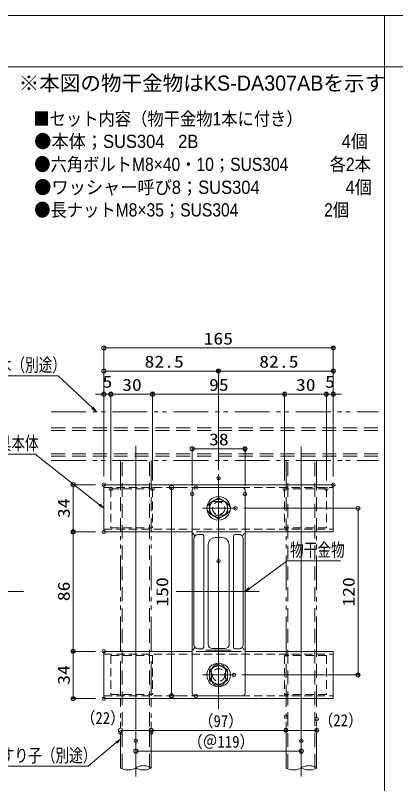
# Model space of a CAD drawing. Units: millimetres, scale not verified. Extents: x -800 to 819, y -554 to 554.
# Drawn here: x -407 to -134, y 1 to 554 of the extents above; entities that cross this region are included whole.
import ezdxf
from ezdxf.enums import TextEntityAlignment as Align

# ---------------------------------------------------------------- set-up
doc = ezdxf.new("R2010")
doc.units = ezdxf.units.MM
doc.header["$LTSCALE"] = 5
doc.header["$PDMODE"] = 32
doc.header["$PDSIZE"] = 2.5
for name, pattern in [('DASHED1', [1.8, 1.2, -0.6]), ('DASHED2', [3, 2, -1]), ('DOUBLE_CHAIN1', [8.8, 5, -1, 0.6, -0.6, 0.6, -1])]:
    doc.linetypes.add(name, pattern=pattern)
for name, color, linetype, lineweight in [('0-0_zumenwaku', 6, 'Continuous', 9), ('0-2_sunpou', 1, 'Continuous', 9), ('0-3_0', 5, 'DASHED1', 9), ('0-6_06仕上投影', 4, 'Continuous', 9), ('0-7_center', 5, 'Continuous', 9), ('0-8_ﾚｲﾔ2', 3, 'Continuous', 9), ('0-9_レイヤー_1', 5, 'Continuous', 9), ('0-B_MAZ_M', 6, 'DOUBLE_CHAIN1', 9), ('0-C_GRE_SSD', 6, 'DASHED2', 9), ('0-D_DEFPOINTS', 7, 'Continuous', 9)]:
    doc.layers.add(name, color=color, linetype=linetype, lineweight=lineweight)
doc.layers.add('0-1_moji', color=2, linetype='Continuous')
doc.styles.add('ＭＳ ゴシック', font='')
doc.styles.add('ＭＳ Ｐゴシック', font='')
doc.styles.get('ＭＳ ゴシック').set_extended_font_data('MS Gothic')
doc.styles.get('ＭＳ Ｐゴシック').set_extended_font_data('MS PGothic')

# ---------------------------------------------------------------- blocks, each defined once
blk = doc.blocks.new('正袋ﾅｯﾄM8')
at = {"layer": '0-3_0', "color": 7, "linetype": 'Continuous'}
blk.add_line((-32.5, 18.76), (-32.5, -18.76), dxfattribs=at)
for points in [[(32.5, 18.76), (0, 37.53), (-32.5, 18.76)], [(-32.5, -18.76), (0, -37.53), (32.5, -18.76), (32.5, 18.76)]]:
    blk.add_lwpolyline(points, dxfattribs=at)
blk.add_circle((0, 0), 32.5, dxfattribs=at)
blk = doc.blocks.new('KﾐM8正')
at = {"layer": '0-3_0', "color": 7, "linetype": 'Continuous'}
blk.add_circle((0, 0), 42.5, dxfattribs=at)
blk = doc.blocks.new('_ORIGIN')
at = {"layer": '0-3_0', "color": 1, "linetype": 'Continuous'}
blk.add_line((0, 0), (-5, 0), dxfattribs=at)
blk.add_circle((0, 0), 2.5, dxfattribs=at)
blk = doc.blocks.new('MLeader4')
at = {"layer": '0-2_sunpou'}
blk.add_line((-378.101, 294.468), (-429.661, 294.468), dxfattribs=at)
at = {"layer": '0-2_sunpou', "color": 7}
blk.add_line((-348.803, 268.649), (-351.719, 271.387), dxfattribs=at)
at = {"layer": '0-2_sunpou'}
blk.add_lwpolyline([(-351.719, 271.387), (-376.301, 294.468), (-378.101, 294.468)], dxfattribs=at)
at = {"layer": '0-2_sunpou', "color": 7}
blk.add_lwpolyline([(-351.262, 271.873), (-348.803, 268.649), (-352.175, 270.901)], dxfattribs=at)
at = {"layer": '0-2_sunpou', "color": 2, "style": 'ＭＳ ゴシック', "width": 0.75}
blk.add_text('笠木（別途）', height=9.604, dxfattribs=at).set_placement((-429.661, 294.617), align=Align.BOTTOM_LEFT)
blk = doc.blocks.new('MLeader5')
at = {"layer": '0-2_sunpou', "color": 7}
blk.add_line((-331.518, 33.04), (-334.581, 30.468), dxfattribs=at)
at = {"layer": '0-2_sunpou'}
blk.add_line((-356.679, 13.424), (-427.439, 13.424), dxfattribs=at)
blk.add_lwpolyline([(-334.581, 30.468), (-354.879, 13.424), (-356.679, 13.424)], dxfattribs=at)
at = {"layer": '0-2_sunpou', "color": 7}
blk.add_lwpolyline([(-335.01, 30.979), (-331.518, 33.04), (-334.153, 29.958)], dxfattribs=at)
at = {"layer": '0-2_sunpou', "color": 2, "style": 'ＭＳ ゴシック', "width": 0.75}
blk.add_text('手すり子（別途）', height=9.604, dxfattribs=at).set_placement((-427.439, 13.574), align=Align.BOTTOM_LEFT)
blk = doc.blocks.new('MLeader22')
at = {"layer": '0-2_sunpou'}
blk.add_line((-209.955, 161.383), (-173.328, 161.383), dxfattribs=at)
at = {"layer": '0-2_sunpou', "color": 7}
blk.add_line((-242.017, 139.149), (-238.794, 141.518), dxfattribs=at)
at = {"layer": '0-2_sunpou'}
blk.add_lwpolyline([(-238.794, 141.518), (-211.755, 161.383), (-209.955, 161.383)], dxfattribs=at)
at = {"layer": '0-2_sunpou', "color": 7}
blk.add_lwpolyline([(-238.399, 140.98), (-242.017, 139.149), (-239.189, 142.055)], dxfattribs=at)
at = {"layer": '0-2_sunpou', "color": 2, "style": 'ＭＳ ゴシック', "width": 0.75}
blk.add_text('物干金物', height=9.604, dxfattribs=at).set_placement((-209.595, 161.532), align=Align.BOTTOM_LEFT)
blk = doc.blocks.new('MLeader41')
at = {"layer": '0-2_sunpou'}
blk.add_line((-394.673, 238.212), (-498.5, 238.212), dxfattribs=at)
at = {"layer": '0-2_sunpou', "color": 7}
blk.add_line((-343.517, 199.149), (-346.654, 201.632), dxfattribs=at)
at = {"layer": '0-2_sunpou'}
blk.add_lwpolyline([(-346.654, 201.632), (-392.873, 238.212), (-394.673, 238.212)], dxfattribs=at)
at = {"layer": '0-2_sunpou', "color": 7}
blk.add_lwpolyline([(-346.24, 202.155), (-343.517, 199.149), (-347.068, 201.109)], dxfattribs=at)
at = {"layer": '0-2_sunpou', "color": 2, "style": 'ＭＳ ゴシック', "width": 0.75}
blk.add_text('手すり子用取付金具本体', height=9.604, dxfattribs=at).set_placement((-498.5, 238.362), align=Align.BOTTOM_LEFT)

msp = doc.modelspace()

# ---------------------------------------------------------------- linework, layer by layer
at = {"layer": '0-0_zumenwaku'}
for p, q in [((-141.6, 554), (-141.6, -554)), ((-799.2, 516.953), (516, 516.953))]:
    msp.add_line(p, q, dxfattribs=at)
msp.add_lwpolyline([(-800, -554), (800, -554), (800, 554), (-800, 554)], close=True, dxfattribs=at)
at = {"layer": '0-2_sunpou'}
for p, q in [((-343.517, 222.149), (-343.517, 316.097)), ((-178.517, 222.149), (-178.517, 316.097)), ((-340.517, 314.597), (-181.517, 314.597)), ((-343.517, 222.149), (-343.517, 299.468)), ((-261.017, 226.724), (-261.017, 299.468)), ((-261.017, 226.724), (-261.017, 299.468)), ((-178.517, 222.149), (-178.517, 299.468)), ((-340.517, 297.968), (-264.017, 297.968)), ((-258.017, 297.968), (-181.517, 297.968)), ((-343.517, 222.149), (-343.517, 282.774)), ((-338.517, 219.149), (-338.517, 282.774)), ((-338.517, 219.149), (-338.517, 282.774)), ((-308.517, 219.149), (-308.517, 282.774)), ((-308.517, 219.149), (-308.517, 282.774)), ((-213.517, 219.149), (-213.517, 282.774)), ((-213.517, 219.149), (-213.517, 282.774)), ((-183.517, 219.149), (-183.517, 282.774)), ((-183.517, 219.149), (-183.517, 282.774)), ((-178.517, 222.149), (-178.517, 282.774)), ((-346.517, 281.274), (-349.517, 281.274)), ((-343.517, 281.274), (-338.517, 281.274)), ((-335.517, 281.274), (-332.517, 281.274)), ((-335.517, 281.274), (-311.517, 281.274)), ((-305.517, 281.274), (-216.517, 281.274)), ((-210.517, 281.274), (-186.517, 281.274)), ((-186.517, 281.274), (-189.517, 281.274)), ((-183.517, 281.274), (-178.517, 281.274)), ((-175.517, 281.274), (-172.517, 281.274)), ((-280.017, 215.44), (-280.017, 243.513)), ((-242.017, 215.44), (-242.017, 243.513)), ((-277.017, 242.013), (-245.017, 242.013)), ((-349.517, 216.149), (-367.098, 216.149)), ((-365.598, 213.149), (-365.598, 185.149)), ((-283.332, 214.149), (-296.317, 214.149)), ((-294.817, 211.149), (-294.817, 67.149)), ((-242.856, 199.149), (-159.22, 199.149)), ((-160.72, 196.149), (-160.72, 82.149)), ((-349.517, 182.149), (-367.098, 182.149)), ((-349.517, 182.149), (-367.098, 182.149)), ((-365.598, 179.149), (-365.598, 99.149)), ((-349.517, 96.149), (-367.098, 96.149)), ((-349.517, 96.149), (-367.098, 96.149)), ((-365.598, 93.149), (-365.598, 65.149)), ((-243.961, 79.149), (-159.22, 79.149)), ((-349.517, 62.149), (-367.098, 62.149)), ((-283.332, 64.149), (-296.317, 64.149)), ((-331.518, 43.629), (-331.518, 40.76)), ((-328.518, 39.26), (-312.518, 39.26)), ((-309.518, 43.629), (-309.518, 40.76)), ((-309.518, 43.629), (-309.518, 40.76)), ((-306.518, 39.26), (-215.518, 39.26)), ((-212.518, 43.044), (-212.518, 37.76)), ((-212.518, 43.044), (-212.518, 37.76)), ((-209.518, 39.26), (-193.518, 39.26)), ((-190.518, 41.413), (-190.518, 37.76)), ((-320.517, 25.806), (-320.517, 22.852)), ((-317.517, 24.352), (-204.517, 24.352)), ((-201.517, 25.806), (-201.517, 22.852))]:
    msp.add_line(p, q, dxfattribs=at)
at = {"layer": '0-3_0'}
for p, q in [((-343.517, 214.149), (-178.517, 214.149)), ((-338.517, 213.149), (-338.517, 185.149)), ((-338.517, 213.149), (-308.517, 213.149)), ((-308.517, 213.149), (-308.517, 185.149)), ((-213.517, 213.149), (-213.517, 185.149)), ((-183.517, 213.149), (-213.517, 213.149)), ((-183.517, 213.149), (-183.517, 185.149)), ((-343.517, 184.149), (-178.517, 184.149)), ((-338.517, 185.149), (-308.517, 185.149)), ((-183.517, 185.149), (-213.517, 185.149)), ((-343.517, 94.149), (-178.517, 94.149)), ((-338.517, 93.149), (-338.517, 65.149)), ((-338.517, 93.149), (-308.517, 93.149)), ((-308.517, 93.149), (-308.517, 65.149)), ((-213.517, 93.149), (-213.517, 65.149)), ((-183.517, 93.149), (-213.517, 93.149)), ((-183.517, 93.149), (-183.517, 65.149)), ((-343.517, 64.149), (-178.517, 64.149)), ((-338.517, 65.149), (-308.517, 65.149)), ((-183.517, 65.149), (-213.517, 65.149))]:
    msp.add_line(p, q, dxfattribs=at)
for centre in [(-261.017, 199.149), (-261.017, 79.149)]:
    msp.add_circle(centre, 4.5, dxfattribs=at)
at = {"layer": '0-6_06仕上投影'}
for p, q in [((-343.517, 216.149), (-178.517, 216.149)), ((-343.517, 216.149), (-343.517, 182.149)), ((-178.517, 216.149), (-178.517, 182.149)), ((-343.517, 182.149), (-280.017, 182.149)), ((-242.017, 182.149), (-178.517, 182.149)), ((-343.517, 96.149), (-280.017, 96.149)), ((-343.517, 96.149), (-343.517, 62.149)), ((-242.017, 96.149), (-178.517, 96.149)), ((-178.517, 96.149), (-178.517, 62.149)), ((-343.517, 62.149), (-178.517, 62.149))]:
    msp.add_line(p, q, dxfattribs=at)
at = {"layer": '0-7_center'}
for p, q in [((-320.517, 244.04), (-320.517, 6.103)), ((-201.517, 243.456), (-201.517, 6.103)), ((-261.017, 223.714), (-261.017, 54.76)), ((-261.017, 209.149), (-261.017, 189.149)), ((-272.547, 199.149), (-248.856, 199.149)), ((-251.017, 199.149), (-271.017, 199.149)), ((-760.266, 139.149), (-401.311, 139.149)), ((-291.475, 139.149), (-231.917, 139.149)), ((-261.017, 89.149), (-261.017, 69.149)), ((-272.547, 79.149), (-249.961, 79.149)), ((-251.017, 79.149), (-271.017, 79.149))]:
    msp.add_line(p, q, dxfattribs=at)
at = {"layer": '0-8_ﾚｲﾔ2'}
for p, q in [((-280.017, 212.149), (-280.017, 66.149)), ((-278.017, 214.149), (-244.017, 214.149)), ((-242.017, 212.149), (-242.017, 66.149)), ((-279.498, 181.337), (-278.377, 179.584)), ((-278.796, 177.238), (-278.796, 101.061)), ((-261.017, 182.149), (-277.239, 182.149)), ((-272.739, 180.238), (-275.796, 180.238)), ((-271.739, 179.238), (-271.739, 99.061)), ((-263.517, 178.149), (-258.517, 178.149)), ((-261.017, 182.149), (-244.796, 182.149)), ((-250.296, 179.238), (-250.296, 99.061)), ((-249.296, 180.238), (-246.239, 180.238)), ((-242.537, 181.337), (-243.657, 179.584)), ((-243.239, 177.238), (-243.239, 101.061)), ((-268.517, 173.149), (-268.517, 101.149)), ((-253.517, 173.149), (-253.517, 101.149)), ((-279.498, 96.962), (-278.377, 98.715)), ((-261.017, 96.149), (-277.239, 96.149)), ((-272.739, 98.061), (-275.796, 98.061)), ((-261.017, 97.075), (-270.13, 97.075)), ((-265.517, 98.149), (-256.517, 98.149)), ((-261.017, 97.075), (-251.905, 97.075)), ((-261.017, 96.149), (-244.796, 96.149)), ((-249.296, 98.061), (-246.239, 98.061)), ((-242.537, 96.962), (-243.657, 98.715)), ((-278.017, 64.149), (-244.017, 64.149))]:
    msp.add_line(p, q, dxfattribs=at)
at = {"layer": '0-8_ﾚｲﾔ2', "linetype": 'DASHED1'}
for p, q in [((-264.017, 204.149), (-258.017, 204.149)), ((-264.017, 194.149), (-258.017, 194.149)), ((-266.017, 82.149), (-266.017, 76.149)), ((-256.017, 82.149), (-256.017, 76.149))]:
    msp.add_line(p, q, dxfattribs=at)
at = {"layer": '0-8_ﾚｲﾔ2'}
for centre, radius, start, end in [((-278.017, 212.149), 2, 90, 180), ((-244.017, 212.149), 2, 0, 90), ((-275.796, 177.238), 3, 90, 180), ((-272.739, 179.238), 1, 0, 90), ((-263.517, 173.149), 5, 90, 180), ((-258.517, 173.149), 5, 0, 90), ((-249.296, 179.238), 1, 90, 180), ((-246.239, 177.238), 3, 0, 90), ((-275.796, 101.061), 3, 180, 270), ((-265.517, 101.149), 3, 180, 270), ((-256.517, 101.149), 3, 270, 0), ((-246.239, 101.061), 3, 270, 0), ((-272.739, 99.061), 1, 270, 0), ((-249.296, 99.061), 1, 180, 270), ((-278.017, 66.149), 2, 180, 270), ((-244.017, 66.149), 2, 270, 0)]:
    msp.add_arc(centre, radius, start, end, dxfattribs=at)
at = {"layer": '0-8_ﾚｲﾔ2', "linetype": 'DASHED1'}
for centre, start, end in [((-264.017, 199.149), 90, 270), ((-258.017, 199.149), 270, 90), ((-261.017, 82.149), 0, 180), ((-261.017, 76.149), 180, 0)]:
    msp.add_arc(centre, 5, start, end, dxfattribs=at)
at = {"layer": '0-8_ﾚｲﾔ2'}
msp.add_point((-261.017, 161.149), dxfattribs=at)
at = {"layer": '0-B_MAZ_M'}
for p, q in [((-381.406, 268.649), (-145.944, 268.649)), ((-381.406, 233.649), (-145.944, 233.649)), ((-331.518, 216.149), (-331.518, 233.649)), ((-309.518, 216.149), (-309.518, 233.649)), ((-212.518, 216.149), (-212.518, 233.649)), ((-190.518, 216.149), (-190.518, 233.649)), ((-331.518, 96.149), (-331.518, 182.149)), ((-309.518, 96.149), (-309.518, 182.149)), ((-212.518, 96.149), (-212.518, 182.149)), ((-190.518, 96.149), (-190.518, 182.149)), ((-331.518, 64.149), (-331.518, 94.149)), ((-309.518, 64.149), (-309.518, 94.149)), ((-331.518, 12.319), (-331.518, 62.149)), ((-309.518, 12.319), (-309.518, 62.149)), ((-212.518, 12.319), (-212.518, 62.149)), ((-190.518, 12.319), (-190.518, 62.149))]:
    msp.add_line(p, q, dxfattribs=at)
for centre, start, end in [((-326.017, 21.256), 238.39102, 301.60898), ((-315.016, 3.381), 58.39102, 121.60898), ((-315.016, 21.256), 238.39102, 301.60898), ((-207.017, 21.256), 238.39102, 301.60898), ((-196.016, 3.381), 58.39102, 121.60898), ((-196.016, 21.256), 238.39102, 301.60898)]:
    msp.add_arc(centre, 10.494, start, end, dxfattribs=at)
at = {"layer": '0-C_GRE_SSD'}
for p, q in [((-381.406, 257.149), (-145.944, 257.149)), ((-381.406, 255.149), (-145.944, 255.149)), ((-381.406, 238.299), (-145.944, 238.299)), ((-381.406, 236.649), (-145.944, 236.649)), ((-330.318, 12.319), (-330.318, 233.649)), ((-310.718, 12.319), (-310.718, 233.649)), ((-211.318, 12.319), (-211.318, 233.649)), ((-191.718, 12.319), (-191.718, 233.649)), ((-331.518, 182.149), (-331.518, 216.149)), ((-309.518, 182.149), (-309.518, 216.149)), ((-212.518, 182.149), (-212.518, 216.149)), ((-190.518, 182.149), (-190.518, 216.149)), ((-212.518, 62.149), (-212.518, 96.149)), ((-190.518, 62.149), (-190.518, 96.149))]:
    msp.add_line(p, q, dxfattribs=at)
at = {"layer": '0-D_DEFPOINTS'}
for p in [(-178.517, 314.597), (-261.017, 297.968), (-178.517, 297.968), (-338.517, 281.274), (-308.517, 281.274), (-213.517, 281.274), (-183.517, 281.274), (-178.517, 281.274), (-242.017, 242.013), (-261.017, 220.724), (-343.517, 216.149), (-178.517, 216.149), (-338.517, 213.149), (-308.517, 213.149), (-280.017, 209.44), (-277.332, 214.149), (-242.017, 209.44), (-213.517, 213.149), (-183.517, 213.149), (-248.856, 199.149), (-365.598, 182.149), (-343.517, 182.149), (-365.598, 96.149), (-343.517, 96.149), (-249.961, 79.149), (-160.72, 79.149), (-365.598, 62.149), (-343.517, 62.149), (-294.817, 64.149), (-277.332, 64.149), (-212.518, 49.044), (-190.518, 47.413), (-331.518, 37.629), (-309.518, 39.26), (-309.518, 37.629), (-212.518, 39.26), (-190.518, 39.26), (-320.517, 31.806), (-201.517, 31.806), (-201.517, 24.352)]:
    msp.add_point(p, dxfattribs=at)

# ---------------------------------------------------------------- block references
at = {"layer": '0-2_sunpou', "xscale": 0.6, "yscale": 0.6}
for p, rotation in [((-343.517, 314.597), 180), ((-343.517, 297.968), 180), ((-261.017, 297.968), 180), ((-338.517, 281.274), 180), ((-338.517, 281.274), 180), ((-308.517, 281.274), 180), ((-213.517, 281.274), 180), ((-178.517, 281.274), 180), ((-280.017, 242.013), 180), ((-365.598, 216.149), 90), ((-294.817, 214.149), 90), ((-160.72, 199.149), 90), ((-365.598, 182.149), 270), ((-365.598, 182.149), 90), ((-365.598, 96.149), 270), ((-365.598, 96.149), 90), ((-160.72, 79.149), 270), ((-294.817, 64.149), 270), ((-365.598, 62.149), 270), ((-331.518, 39.26), 180), ((-309.518, 39.26), 180), ((-212.518, 39.26), 180), ((-320.517, 24.352), 180)]:
    msp.add_blockref('_ORIGIN', p, dxfattribs=dict(at, rotation=rotation))
for p in [(-178.517, 314.597), (-261.017, 297.968), (-178.517, 297.968), (-343.517, 281.274), (-308.517, 281.274), (-213.517, 281.274), (-183.517, 281.274), (-183.517, 281.274), (-242.017, 242.013), (-309.518, 39.26), (-212.518, 39.26), (-190.518, 39.26), (-201.517, 24.352)]:
    msp.add_blockref('_ORIGIN', p, dxfattribs=at)
at = {"layer": '0-2_sunpou'}
for name in ['MLeader4', 'MLeader41', 'MLeader22', 'MLeader5']:
    msp.add_blockref(name, (0, 0), dxfattribs=at)
at = {"layer": '0-9_レイヤー_1', "xscale": 0.2, "yscale": 0.2}
for name, p in [('KﾐM8正', (-261.017, 199.149)), ('正袋ﾅｯﾄM8', (-261.017, 199.149)), ('KﾐM8正', (-261.017, 79.149)), ('正袋ﾅｯﾄM8', (-261.017, 79.149))]:
    msp.add_blockref(name, p, dxfattribs=at)

# ---------------------------------------------------------------- texts
at = {"layer": '0-1_moji', "style": 'ＭＳ Ｐゴシック'}
msp.add_text('※本図の物干金物はKS-DA307ABを示す', height=10.85, dxfattribs=at).set_placement((-404.823, 496.561), align=Align.BOTTOM_LEFT)
for s, width, p in [('■セット内容（物干金物1本に付き）', 0.9, (-394.238, 471.936)), ('●本体；SUS304   2B                  \u3000\u3000\u3000  4個', 0.95, (-393.587, 455.676)), ('●六角ボルトM8×40・10；SUS304\u3000\u3000  各2本', 0.9, (-393.587, 439.118)), ('●ワッシャー呼び8；SUS304               \u30004個', 0.95, (-393.587, 422.603)), ('●長ナットM8×35；SUS304\u3000                2個\u3000\u3000\u3000  \u3000', 0.9, (-393.587, 406.343))]:
    msp.add_text(s, height=9.544, dxfattribs=dict(at, width=width)).set_placement(p, align=Align.BOTTOM_LEFT)
at = {"layer": '0-2_sunpou', "color": 2, "style": 'ＭＳ ゴシック'}
for s, width, p in [('165', 1.2, (-271.817, 314.431)), ('82.5', 1.2, (-314.267, 297.803)), ('82.5', 1.2, (-231.767, 297.803)), ('5', 1.2, (-344.446, 283.359)), ('5', 1.2, (-184.446, 283.359)), ('30', 1.2, (-330.375, 281.109)), ('95', 1.2, (-267.875, 281.109)), ('30', 1.2, (-205.375, 281.109)), ('38', 1.2, (-267.875, 241.847)), ('（22）', 0.9, (-360.195, 41.345)), ('（97）', 0.9, (-275.315, 39.095)), ('（22）', 0.9, (-189.128, 39.617)), ('（＠119）', 0.9, (-283.063, 24.186))]:
    msp.add_text(s, height=8.651, dxfattribs=dict(at, width=width)).set_placement(p, align=Align.BOTTOM_LEFT)
at = {"layer": '0-2_sunpou', "color": 2, "style": 'ＭＳ ゴシック', "width": 1.2}
for s, p in [('34', (-365.433, 192.121)), ('86', (-365.433, 132.292)), ('150', (-294.652, 128.349)), ('120', (-160.554, 128.349)), ('34', (-365.433, 72.121))]:
    msp.add_text(s, height=8.651, rotation=90, dxfattribs=at).set_placement(p, align=Align.BOTTOM_LEFT)

doc.saveas('drawing.dxf')
